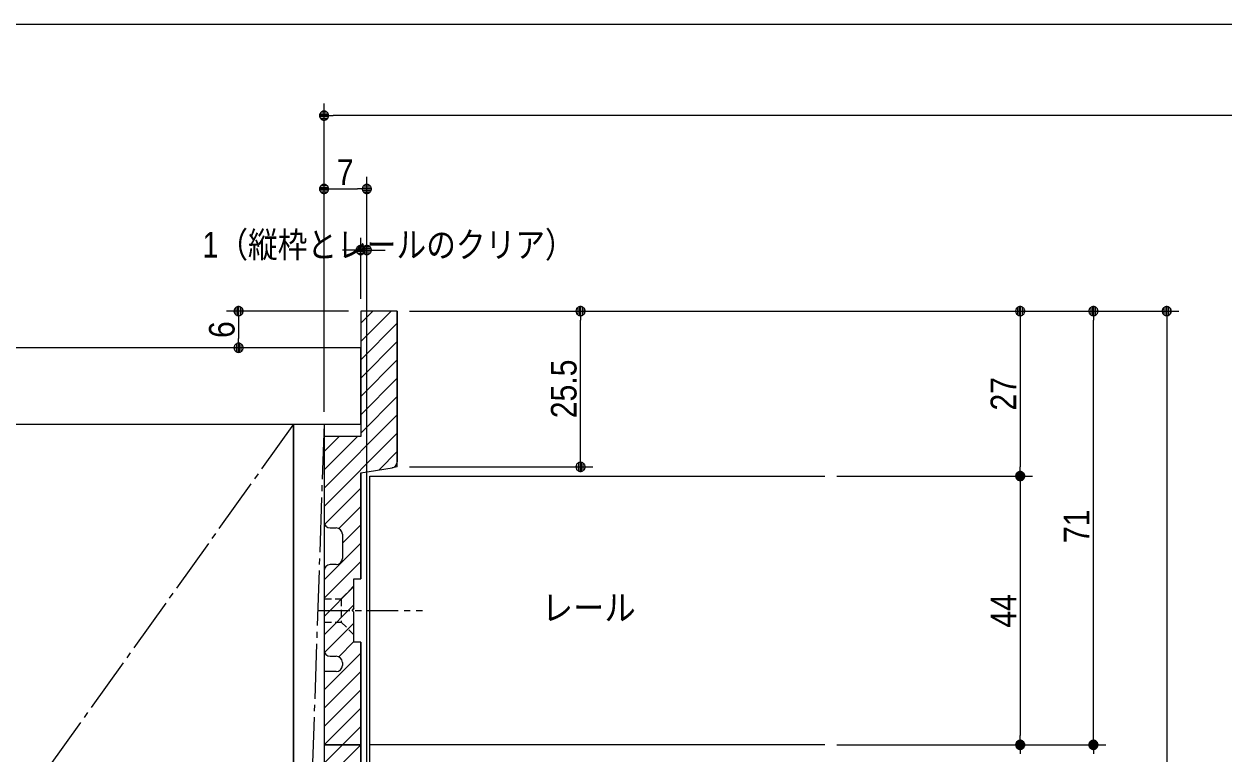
# Model space of a CAD drawing. Units: millimetres, scale not verified. Extents: x -606 to 606, y -304 to 304.
# Drawn here: x -389.9 to -193.4, y 157.5 to 277 of the extents above; entities that cross this region are included whole.
import ezdxf
from ezdxf.enums import TextEntityAlignment as Align

# ---------------------------------------------------------------- set-up
doc = ezdxf.new("R2010")
doc.units = ezdxf.units.MM
doc.header["$LTSCALE"] = 2
for name, pattern in [('CHAIN1', [8, 5, -1, 1, -1]), ('CHAIN2', [12, 9, -1, 1, -1]), ('DASHED1', [1.8, 1.2, -0.6])]:
    doc.linetypes.add(name, pattern=pattern)
for name, color, linetype, lineweight in [('0-0_1図面枠', 7, 'Continuous', 9), ('0-1_3一般', 7, 'Continuous', 9), ('0-2_2寸法-1', 7, 'Continuous', 9), ('0-3_0', 7, 'Continuous', 9), ('0-4_2寸法-3', 7, 'Continuous', 9), ('0-5_2寸法-2', 7, 'Continuous', 9)]:
    doc.layers.add(name, color=color, linetype=linetype, lineweight=lineweight)
doc.styles.add('ＭＳ ゴシック', font='')
doc.styles.add('ＭＳ Ｐゴシック', font='')
doc.styles.get('ＭＳ ゴシック').set_extended_font_data('MS Gothic')
doc.styles.get('ＭＳ Ｐゴシック').set_extended_font_data('MS PGothic')

# ---------------------------------------------------------------- blocks, each defined once
blk = doc.blocks.new('グループ-2')
at = {"layer": '0-0_1図面枠'}
blk.add_lwpolyline([(-800, 554), (800, 554), (800, -554), (-800, -554)], close=True, dxfattribs=at)
blk = doc.blocks.new('図面枠')
at = {"layer": '0-0_1図面枠'}
blk.add_blockref('グループ-2', (0, 0), dxfattribs=at)
blk = doc.blocks.new('_Dot')
at = {"layer": '0-3_0'}
for p, q in [((-1, 0), (-2, 0)), ((0.978, 0.2), (-0.978, 0.2)), ((0.799, 0.6), (-0.799, 0.6)), ((0.916, -0.398), (-0.916, -0.398)), ((0.6, -0.798), (-0.6, -0.798))]:
    blk.add_line(p, q, dxfattribs=at)
for points in [[(1, 0), (0.992, 0.125), (0.969, 0.249), (0.93, 0.368), (0.876, 0.482), (0.809, 0.588), (0.729, 0.685), (0.637, 0.771), (0.536, 0.844), (0.426, 0.905), (0.309, 0.951), (0.187, 0.982), (0.063, 0.998), (-0.063, 0.998), (-0.187, 0.982), (-0.309, 0.951), (-0.426, 0.905), (-0.536, 0.844), (-0.637, 0.771), (-0.729, 0.685), (-0.809, 0.588), (-0.876, 0.482), (-0.93, 0.368), (-0.969, 0.249), (-0.992, 0.125), (-1, 0), (0, 0)], [(-1, 0), (-0.992, -0.125), (-0.969, -0.249), (-0.93, -0.368), (-0.876, -0.482), (-0.809, -0.588), (-0.729, -0.685), (-0.637, -0.771), (-0.536, -0.844), (-0.426, -0.905), (-0.309, -0.951), (-0.187, -0.982), (-0.063, -0.998), (0.063, -0.998), (0.187, -0.982), (0.309, -0.951), (0.426, -0.905), (0.536, -0.844), (0.637, -0.771), (0.729, -0.685), (0.809, -0.588), (0.876, -0.482), (0.93, -0.368), (0.969, -0.249), (0.992, -0.125), (1, 0), (0, 0)]]:
    blk.add_lwpolyline(points, close=True, dxfattribs=at)
blk = doc.blocks.new('グループ-4')
at = {"layer": '0-1_3一般'}
for p, q in [((-312, 460), (-312, 419)), ((-300, 460), (-312, 460)), ((-312, 456), (-308, 460)), ((-312, 450), (-302, 460)), ((-300, 460), (-300, 410.694)), ((-312, 444), (-300, 456)), ((-312, 438), (-300, 450)), ((-312, 448), (-613.241, 448)), ((-312, 423), (-312, 448)), ((-312, 432), (-300, 444)), ((-312, 426), (-300, 438)), ((-312, 420), (-300, 432)), ((-324, 402), (-300, 426)), ((-613.241, 423), (-312, 423)), ((-334, 129), (-334, 423)), ((-334, 423), (-324, 423)), ((-324, 423), (-324, 129)), ((-324, 396), (-300, 420)), ((-324, 419), (-324, 391)), ((-312, 419), (-324, 419)), ((-324, 414), (-319, 419)), ((-324, 408), (-313, 419)), ((-306, 408), (-300, 414)), ((-312, 407), (-301.671, 408.721)), ((-312, 407), (-312, 372.4)), ((-309, 406), (-160, 406)), ((-309, 318), (-309, 406)), ((-323.817, 390.183), (-312, 402)), ((-319.183, 388.817), (-312, 396)), ((-318, 384), (-312, 390)), ((-322, 389), (-320, 389)), ((-322, 389), (-320, 389)), ((-322, 389), (-320, 389)), ((-318, 387), (-318, 379)), ((-318, 387), (-318, 379)), ((-318, 387), (-318, 379)), ((-324, 372), (-312, 384)), ((-324, 366), (-312, 378)), ((-324, 375), (-324, 349)), ((-324, 375), (-324, 349)), ((-324, 375), (-324, 349)), ((-320, 377), (-322, 377)), ((-320, 377), (-322, 377)), ((-320, 377), (-322, 377)), ((-324, 360), (-314.2, 369.8)), ((-314.2, 362.6), (-314.2, 372.4)), ((-314.2, 372.4), (-312, 372.4)), ((-324, 354), (-314.2, 363.8)), ((-314.2, 362.6), (-314.8, 362)), ((-323.817, 348.183), (-314.2, 357.8)), ((-319.181, 346.819), (-314.2, 351.8)), ((-312, 351.6), (-314.2, 351.6)), ((-312, 351.6), (-312, 318)), ((-324, 336), (-312, 348)), ((-322, 347), (-320, 347)), ((-322, 347), (-320, 347)), ((-322, 347), (-320, 347)), ((-320, 342), (-324, 342)), ((-324, 330), (-312, 342)), ((-318, 345), (-318, 344)), ((-318, 345), (-318, 344)), ((-318, 345), (-318, 344)), ((-324, 324), (-312, 336)), ((-324, 318), (-312, 330)), ((-324, 312), (-312, 324)), ((-312, 318), (-324, 318)), ((-324, 318), (-324, 294)), ((-324, 318), (-312, 318)), ((-324, 306), (-312, 318)), ((-312, 318), (-312, 284.4)), ((-309, 230), (-309, 318)), ((-160, 318), (-309, 318))]:
    blk.add_line(p, q, dxfattribs=at)
at = {"layer": '0-1_3一般', "linetype": 'CHAIN2'}
for p, q in [((-334, 423), (-544, 129)), ((-324, 423), (-334, 129))]:
    blk.add_line(p, q, dxfattribs=at)
at = {"layer": '0-1_3一般', "linetype": 'DASHED1'}
for p, q in [((-300, 409), (-301.671, 408.721)), ((-300, 409), (-300, 410.694)), ((-318.4, 365.8), (-318.4, 358.2))]:
    blk.add_line(p, q, dxfattribs=at)
at = {"layer": '0-1_3一般', "linetype": 'CHAIN1'}
for p, q in [((-325.78, 362), (-291.78, 362)), ((-325.559, 362), (-313.359, 362))]:
    blk.add_line(p, q, dxfattribs=at)
at = {"layer": '0-1_3一般'}
for points in [[(-300, 410.694), (-300, 460), (-312, 460), (-312, 419), (-324, 419), (-324, 391)], [(-300, 410.694), (-300, 460), (-312, 460), (-312, 419), (-324, 419), (-324, 391)], [(-312, 284.4), (-312, 318), (-312, 351.6), (-314.2, 351.6), (-314.2, 361.4), (-314.8, 362), (-314.2, 362.6), (-314.2, 372.4), (-312, 372.4), (-312, 407), (-301.671, 408.721)], [(-312, 284.4), (-312, 318), (-312, 351.6), (-314.2, 351.6), (-314.2, 361.4), (-314.8, 362), (-314.2, 362.6), (-314.2, 372.4), (-312, 372.4), (-312, 407), (-301.671, 408.721)], [(-314.2, 351.6), (-314.2, 361.4), (-314.8, 362)], [(-320, 342), (-324, 342), (-324, 318)], [(-324, 342), (-324, 318), (-324, 294), (-320, 294)], [(-324, 342), (-324, 318), (-324, 294), (-320, 294)]]:
    blk.add_lwpolyline(points, dxfattribs=at)
blk.add_lwpolyline([(-544, 129), (-544, 423), (-334, 423), (-334, 129)], close=True, dxfattribs=at)
at = {"layer": '0-1_3一般', "linetype": 'DASHED1'}
for points in [[(-324, 365.8), (-318.4, 365.8), (-314.2, 370)], [(-324, 358.2), (-318.4, 358.2), (-314.2, 354)]]:
    blk.add_lwpolyline(points, dxfattribs=at)
at = {"layer": '0-1_3一般'}
for centre, start, end in [((-302, 410.694), 279.46232, 0), ((-302, 410.694), 279.46232, 360), ((-302, 410.694), 279.46232, 0), ((-322, 391), 180, 270), ((-322, 391), 180, 270), ((-322, 391), 180, 270), ((-320, 387), 0, 90), ((-320, 387), 360, 90), ((-320, 387), 0, 90), ((-320, 379), 270, 0), ((-320, 379), 270, 0), ((-320, 379), 270, 0), ((-322, 375), 90, 180), ((-322, 375), 90, 180), ((-322, 375), 90, 180), ((-322, 349), 180, 270), ((-322, 349), 180, 270), ((-322, 349), 180, 270), ((-320, 345), 0, 90), ((-320, 345), 0, 90), ((-320, 345), 0, 90), ((-320, 344), 270, 0), ((-320, 344), 270, 0), ((-320, 344), 270, 0)]:
    blk.add_arc(centre, 2, start, end, dxfattribs=at)

msp = doc.modelspace()

# ---------------------------------------------------------------- linework, layer by layer
at = {"layer": '0-2_2寸法-1'}
for p, q in [((-340.75, 252), (-340.75, 264)), ((-18.251, 262), (-339.249, 262)), ((-340.75, 213.5), (-340.75, 252)), ((-333.75, 112.7), (-333.75, 252)), ((-339.249, 250), (-335.251, 250)), ((-336.75, 230), (-356.75, 230)), ((-326.75, 230), (-296.75, 230)), ((-296.75, 230), (-224.75, 230)), ((-224.75, 230), (-212.75, 230)), ((-212.75, 230), (-200.75, 230)), ((-354.75, 228.499), (-354.75, 225.501)), ((-298.75, 206.001), (-298.75, 228.499)), ((-226.75, 228.499), (-226.75, 204.501)), ((-214.75, 160.501), (-214.75, 228.499)), ((-202.75, 228.499), (-202.75, 47.501)), ((-336.75, 224), (-356.75, 224)), ((-326.75, 204.5), (-296.75, 204.5)), ((-256.75, 203), (-224.75, 203)), ((-256.75, 203), (-224.75, 203)), ((-226.75, 201.499), (-226.75, 160.501)), ((-256.75, 159), (-224.75, 159)), ((-256.75, 159), (-224.75, 159)), ((-224.75, 159), (-212.75, 159)), ((-224.75, 159), (-212.75, 159))]:
    msp.add_line(p, q, dxfattribs=at)
at = {"layer": '0-5_2寸法-2'}
for p, q in [((-334.75, 232), (-334.75, 242)), ((-333.75, 242), (-333.73, 242)), ((-336.251, 240), (-337.751, 240)), ((-334.75, 240), (-333.75, 240)), ((-332.249, 240), (-330.749, 240))]:
    msp.add_line(p, q, dxfattribs=at)

# ---------------------------------------------------------------- block references
at = {"layer": '0-0_1図面枠', "xscale": 0.5, "yscale": 0.5}
msp.add_blockref('図面枠', (-178.75, 0), dxfattribs=at)
at = {"layer": '0-1_3一般', "xscale": 0.5, "yscale": 0.5}
msp.add_blockref('グループ-4', (-178.75, 0), dxfattribs=at)
at = {"layer": '0-2_2寸法-1', "xscale": 0.7503418, "yscale": 0.7503418}
for p, rotation in [((-340.75, 262), 180), ((-340.75, 250), 180), ((-354.75, 230), 90), ((-298.75, 230), 90), ((-226.75, 230), 90), ((-214.75, 230), 90), ((-202.75, 230), 90), ((-354.75, 224), 270), ((-298.75, 204.5), 270), ((-226.75, 203), 270), ((-226.75, 203), 90), ((-226.75, 159), 270), ((-226.75, 159), 90), ((-214.75, 159), 270), ((-214.75, 159), 90)]:
    msp.add_blockref('_Dot', p, dxfattribs=dict(at, rotation=rotation))
msp.add_blockref('_Dot', (-333.75, 250), dxfattribs=at)
at = {"layer": '0-5_2寸法-2', "xscale": 0.7503418, "yscale": 0.7503418}
msp.add_blockref('_Dot', (-334.75, 240), dxfattribs=at)
at = {"layer": '0-5_2寸法-2', "xscale": 0.7503418, "yscale": 0.7503418, "rotation": 180}
msp.add_blockref('_Dot', (-333.75, 240), dxfattribs=at)

# ---------------------------------------------------------------- texts
at = {"layer": '0-2_2寸法-1', "style": 'ＭＳ Ｐゴシック', "width": 0.9}
msp.add_text('7', height=4.194, dxfattribs=at).set_placement((-338.667, 249.394), align=Align.BOTTOM_LEFT)
for s, p in [('6', (-354.144, 225.595)), ('25.5', (-298.144, 212.464)), ('27', (-226.144, 213.722)), ('71', (-214.155, 192.03)), ('44', (-226.144, 178.178))]:
    msp.add_text(s, height=4.194, rotation=90, dxfattribs=at).set_placement(p, align=Align.BOTTOM_LEFT)
at = {"layer": '0-4_2寸法-3', "style": 'ＭＳ ゴシック', "width": 0.9}
msp.add_text('レール', height=4.179, dxfattribs=at).set_placement((-305.103, 178.108), align=Align.BOTTOM_LEFT)
at = {"layer": '0-5_2寸法-2', "style": 'ＭＳ Ｐゴシック', "width": 0.85}
msp.add_text('1（縦枠とレールのクリア）', height=4.194, dxfattribs=at).set_placement((-360.656, 237.514), align=Align.BOTTOM_LEFT)

doc.saveas('drawing.dxf')
